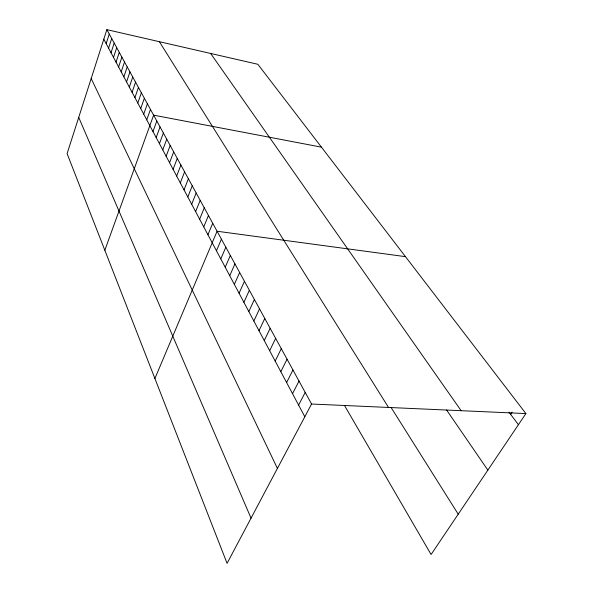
<?xml version="1.0" encoding="UTF-8"?>
<svg xmlns="http://www.w3.org/2000/svg" width="593" height="593" viewBox="0 0 593 593"><rect width="100%" height="100%" fill="white"/><g stroke="black" fill="none" stroke-linecap="round" stroke-linejoin="round"><path stroke-width="0.89" d="M106.859 29.65L67.098 153.624L227.075 563.35L311.562 404.026L106.859 29.65L257.851 64.281L525.902 413.58L431.089 554.514L344.592 405.642M106.177 43.63L109.26 34.053M108.578 48.152L111.706 38.523M111.024 52.747L114.19 43.067M113.515 57.41L116.717 47.677M116.035 62.154L119.282 52.369M118.607 66.979L121.884 57.136M121.209 71.872L124.53 61.976M123.863 76.853L127.221 66.898M126.554 81.916L129.963 71.909M129.296 87.06L132.743 76.994M132.083 92.293L135.575 82.168M134.915 97.615L138.451 87.438M137.798 103.026L141.379 92.79M140.726 108.534L144.358 98.238M143.706 114.13L147.39 103.782M146.745 119.83L150.474 109.423M104.835 250.268L153.617 115.161L321.45 147.153M152.979 131.542L156.811 121.009M156.174 137.554L160.066 126.961M159.435 143.669L163.379 133.017M162.756 149.903L166.752 139.192M166.136 156.256L170.191 145.478M169.576 162.727L173.69 151.882M173.089 169.316L177.263 158.413M176.662 176.032L180.902 165.069M180.309 182.874L184.608 171.851M184.023 189.856L188.389 178.767M187.811 196.972L192.243 185.817M191.68 204.229L196.179 193.007M195.616 211.634L200.189 200.345M199.641 219.188L204.288 207.832M203.74 226.897L208.462 215.474M207.928 234.761L212.731 223.279M154.906 378.504L217.082 231.24L405.479 256.65M216.452 250.772L221.411 239.157M220.789 258.911L225.829 247.229M225.214 267.228L230.336 255.479M229.736 275.715L234.947 263.907M234.354 284.388L239.646 272.513M239.068 293.246L244.457 281.304M243.886 302.304L249.371 290.296M248.815 311.555L254.397 299.48M253.848 321.013L259.534 308.871M259 330.686L264.789 318.485M264.27 340.59L270.163 328.314M269.659 350.708L275.663 338.373M275.174 361.07L281.29 348.669M280.823 371.678L287.056 359.217M286.604 382.544L292.964 370.01M292.527 393.67L299.013 381.077M298.598 405.063L305.21 392.41M510.632 414.322L512.1 412.105M311.562 404.026L525.902 413.58M508.994 412.142L518.423 424.699M210.641 53.452L461.139 410.697M446.573 409.971L487.861 470.123M391.069 407.458L458.219 514.183M159.376 41.695L388.534 407.458M103.805 39.175L304.817 416.746M91.181 78.521L277.413 468.433M78.713 117.399L251.039 518.163"/></g></svg>
